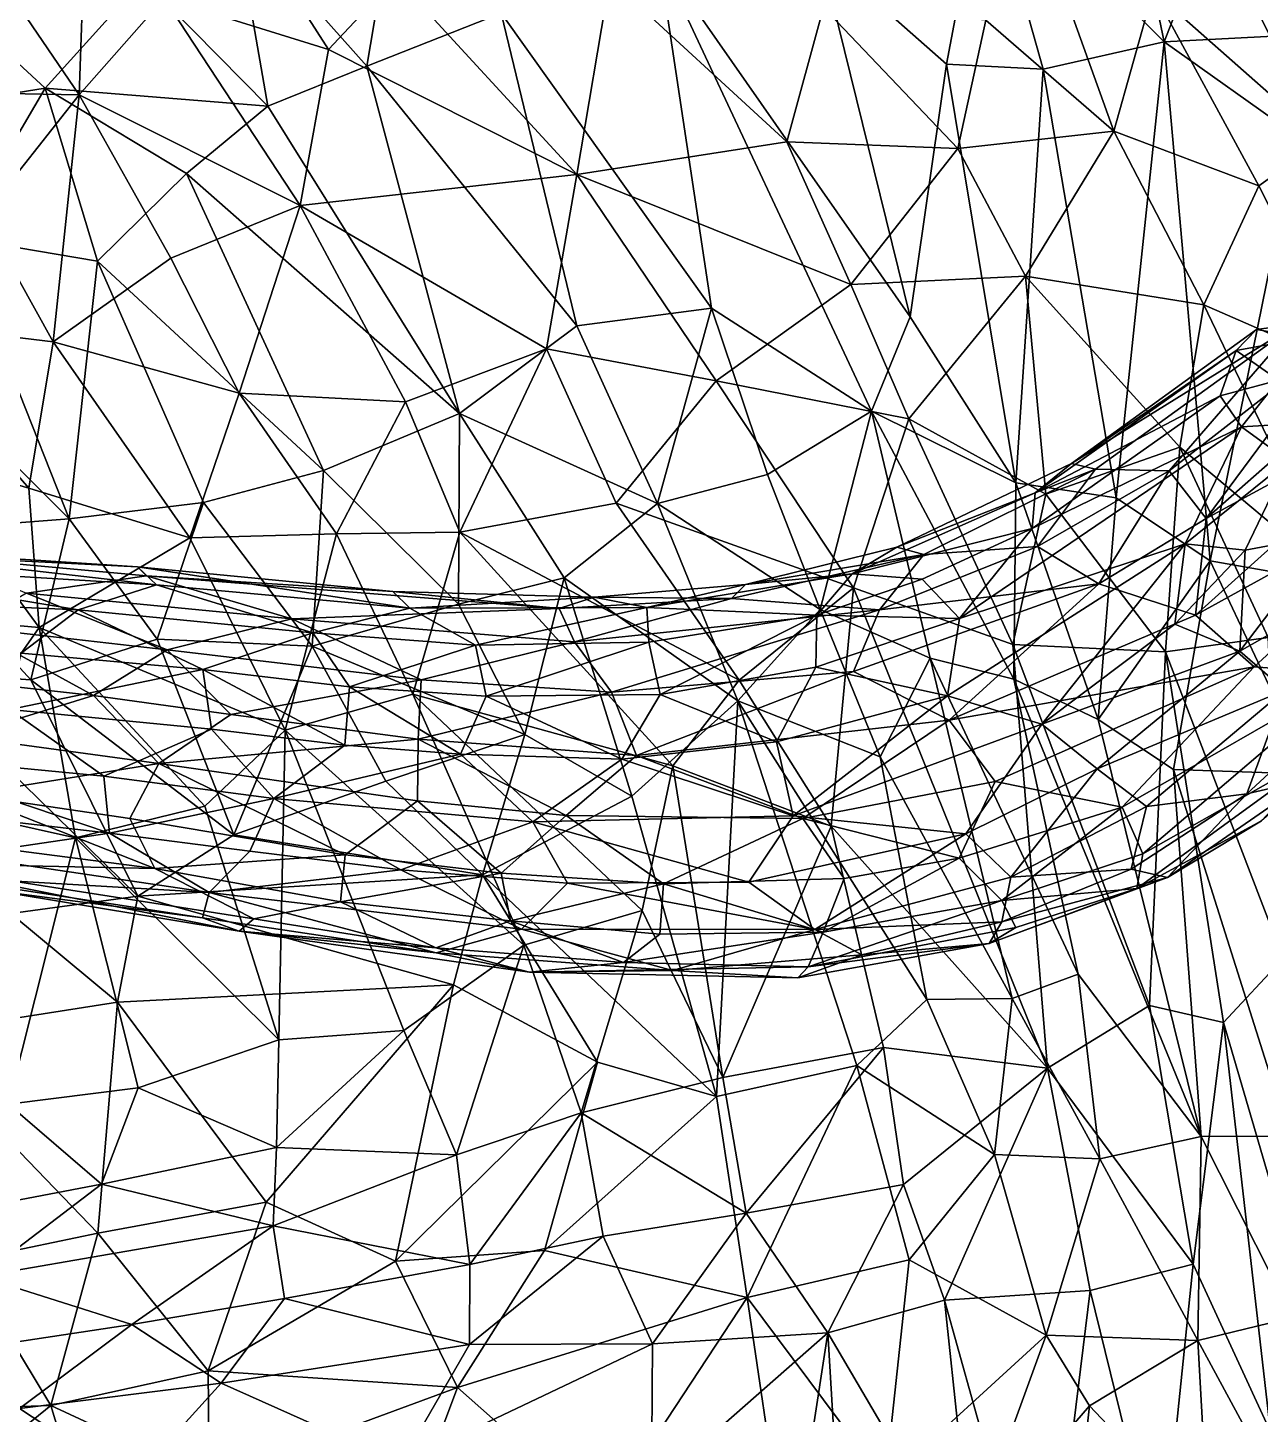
# Model space of a CAD drawing. Header units: metres. Extents: x -887 to 648, y -818 to 707.
# Drawn here: x 202.1 to 497.4, y -143.6 to 188.4 of the extents above; entities that cross this region are included whole.
import ezdxf

# ---------------------------------------------------------------- set-up
doc = ezdxf.new("R2010")
doc.units = ezdxf.units.M

msp = doc.modelspace()

# ---------------------------------------------------------------- linework, layer by layer
at = {"layer": '10k-small'}
for points in [[(462.51, 241.74, -374.56), (474.38, 185.07, -384.07), (431.4, 228.13, -432.95)], [(485.87, 214.64, -349.16), (474.38, 185.07, -384.07), (462.51, 241.74, -374.56)], [(506.08, 234.78, -297.78), (515.88, 187.17, -306.67), (485.87, 214.64, -349.16)], [(274.23, 183.16, 721.99), (243.59, 230.9, 729.44), (234.84, 195.5, 741.33)], [(274.23, 183.16, 721.99), (290.33, 200.41, 708.33), (243.59, 230.9, 729.44)], [(214.46, 172.32, 751.73), (216.42, 227.37, 742.69), (183.16, 218.23, 755.28)], [(214.46, 172.32, 751.73), (234.84, 195.5, 741.33), (216.42, 227.37, 742.69)], [(431.4, 228.13, -432.95), (422.25, 179.72, -467.44), (392.05, 206.33, -499.21)], [(431.4, 228.13, -432.95), (445.37, 178.49, -433.48), (422.25, 179.72, -467.44)], [(474.38, 185.07, -384.07), (445.37, 178.49, -433.48), (431.4, 228.13, -432.95)], [(214.46, 172.32, 751.73), (183.16, 218.23, 755.28), (171.16, 173.16, 762.18)], [(259.7, 169.62, -636.37), (229.77, 199.93, -652.19), (251.82, 214.61, -635.98)], [(283.35, 179.24, -618.35), (251.82, 214.61, -635.98), (289.44, 215.13, -607.4)], [(259.7, 169.62, -636.37), (251.82, 214.61, -635.98), (283.35, 179.24, -618.35)], [(283.35, 179.24, -618.35), (289.44, 215.13, -607.4), (315.57, 191.88, -588.82)], [(515.88, 187.17, -306.67), (474.38, 185.07, -384.07), (485.87, 214.64, -349.16)], [(431.66, 190.19, 604.67), (462.3, 163.66, 584.66), (444.89, 212.11, 580.54)], [(462.3, 163.66, 584.66), (471.74, 197.25, 557.3), (444.89, 212.11, 580.54)], [(471.74, 197.25, 557.3), (512.26, 161.39, 520.26), (488.23, 209.42, 526.89)], [(488.23, 209.42, 526.89), (512.26, 161.39, 520.26), (511.4, 211.41, 487.79)], [(413.55, 119.2, -497.37), (353.21, 205.51, -546.59), (392.05, 206.33, -499.21)], [(422.25, 179.72, -467.44), (413.55, 119.2, -497.37), (392.05, 206.33, -499.21)], [(353.21, 205.51, -546.59), (365.94, 121.26, -548.89), (315.57, 191.88, -588.82)], [(413.55, 119.2, -497.37), (404.24, 96.6, -514.57), (353.21, 205.51, -546.59)], [(404.24, 96.6, -514.57), (365.94, 121.26, -548.89), (353.21, 205.51, -546.59)], [(166.47, 167.54, -681.32), (176.39, 201.65, -678.02), (206.3, 173.91, -666.4)], [(206.3, 173.91, -666.4), (176.39, 201.65, -678.02), (229.77, 199.93, -652.19)], [(259.7, 169.62, -636.37), (206.3, 173.91, -666.4), (229.77, 199.93, -652.19)], [(333.71, 153.24, 689.77), (290.33, 200.41, 708.33), (274.23, 183.16, 721.99)], [(333.71, 153.24, 689.77), (341.57, 200.11, 672.5), (290.33, 200.41, 708.33)], [(333.71, 153.24, 689.77), (384.01, 161.09, 653.25), (341.57, 200.11, 672.5)], [(384.01, 161.09, 653.25), (392.78, 193.22, 636.69), (341.57, 200.11, 672.5)], [(462.3, 163.66, 584.66), (497.06, 150.53, 547.26), (471.74, 197.25, 557.3)], [(471.74, 197.25, 557.3), (497.06, 150.53, 547.26), (512.26, 161.39, 520.26)], [(267.42, 145.85, 729.56), (234.84, 195.5, 741.33), (214.46, 172.32, 751.73)], [(267.42, 145.85, 729.56), (274.23, 183.16, 721.99), (234.84, 195.5, 741.33)], [(424.93, 159.48, 621.91), (392.78, 193.22, 636.69), (384.01, 161.09, 653.25)], [(424.93, 159.48, 621.91), (431.66, 190.19, 604.67), (392.78, 193.22, 636.69)], [(333.68, 117, -578.53), (283.35, 179.24, -618.35), (315.57, 191.88, -588.82)], [(333.68, 117, -578.53), (315.57, 191.88, -588.82), (365.94, 121.26, -548.89)], [(424.93, 159.48, 621.91), (462.3, 163.66, 584.66), (431.66, 190.19, 604.67)], [(515.88, 187.17, -306.67), (506.04, 162.55, -335.36), (474.38, 185.07, -384.07)], [(267.42, 145.85, 729.56), (333.71, 153.24, 689.77), (274.23, 183.16, 721.99)], [(474.38, 185.07, -384.07), (462.9, 75.81, -439.86), (445.37, 178.49, -433.48)], [(474.38, 185.07, -384.07), (485.42, 60.79, -405.24), (462.9, 75.81, -439.86)], [(506.04, 162.55, -335.36), (485.42, 60.79, -405.24), (474.38, 185.07, -384.07)], [(422.25, 179.72, -467.44), (438.87, 79.4, -476.12), (413.55, 119.2, -497.37)], [(445.37, 178.49, -433.48), (438.87, 79.4, -476.12), (422.25, 179.72, -467.44)], [(305.56, 96.04, -600.64), (259.7, 169.62, -636.37), (283.35, 179.24, -618.35)], [(305.56, 96.04, -600.64), (283.35, 179.24, -618.35), (333.68, 117, -578.53)], [(445.37, 178.49, -433.48), (462.9, 75.81, -439.86), (438.87, 79.4, -476.12)], [(185.3, 138.18, -671.72), (166.47, 167.54, -681.32), (206.3, 173.91, -666.4)], [(191.48, 143.3, 757.32), (214.46, 172.32, 751.73), (171.16, 173.16, 762.18)], [(218.9, 132.53, -656.44), (185.3, 138.18, -671.72), (206.3, 173.91, -666.4)], [(218.9, 132.53, -656.44), (206.3, 173.91, -666.4), (240.16, 153.52, -647.69)], [(240.16, 153.52, -647.69), (206.3, 173.91, -666.4), (259.7, 169.62, -636.37)], [(208.25, 113.19, 750.61), (214.46, 172.32, 751.73), (191.48, 143.3, 757.32)], [(208.25, 113.19, 750.61), (236.46, 133.22, 743.64), (214.46, 172.32, 751.73)], [(236.46, 133.22, 743.64), (267.42, 145.85, 729.56), (214.46, 172.32, 751.73)], [(305.56, 96.04, -600.64), (240.16, 153.52, -647.69), (259.7, 169.62, -636.37)], [(441.13, 128.93, 615.63), (462.3, 163.66, 584.66), (424.93, 159.48, 621.91)], [(441.13, 128.93, 615.63), (483.84, 122.07, 574.3), (462.3, 163.66, 584.66)], [(462.3, 163.66, 584.66), (483.84, 122.07, 574.3), (497.06, 150.53, 547.26)], [(399.3, 126.89, 649.02), (384.01, 161.09, 653.25), (333.71, 153.24, 689.77)], [(399.3, 126.89, 649.02), (424.93, 159.48, 621.91), (384.01, 161.09, 653.25)], [(399.3, 126.89, 649.02), (441.13, 128.93, 615.63), (424.93, 159.48, 621.91)], [(506.04, 162.55, -335.36), (516.18, 55.35, -347.77), (485.42, 60.79, -405.24)], [(497.06, 150.53, 547.26), (519.13, 106.68, 532.91), (512.26, 161.39, 520.26)], [(272.98, 82.37, -620.14), (218.9, 132.53, -656.44), (240.16, 153.52, -647.69)], [(272.98, 82.37, -620.14), (240.16, 153.52, -647.69), (305.56, 96.04, -600.64)], [(326.38, 111.56, 697.72), (333.71, 153.24, 689.77), (267.42, 145.85, 729.56)], [(367.07, 103.82, 673.1), (333.71, 153.24, 689.77), (326.38, 111.56, 697.72)], [(367.07, 103.82, 673.1), (399.3, 126.89, 649.02), (333.71, 153.24, 689.77)], [(483.84, 122.07, 574.3), (519.13, 106.68, 532.91), (497.06, 150.53, 547.26)], [(208.25, 113.19, 750.61), (191.48, 143.3, 757.32), (167.89, 118.03, 759.3)], [(252.78, 100.94, 734.62), (267.42, 145.85, 729.56), (236.46, 133.22, 743.64)], [(292.65, 98.8, 716.23), (267.42, 145.85, 729.56), (252.78, 100.94, 734.62)], [(292.65, 98.8, 716.23), (326.38, 111.56, 697.72), (267.42, 145.85, 729.56)], [(212.11, 70.79, -647.35), (153.91, 128.72, -680.23), (185.3, 138.18, -671.72)], [(212.11, 70.79, -647.35), (185.3, 138.18, -671.72), (218.9, 132.53, -656.44)], [(252.78, 100.94, 734.62), (236.46, 133.22, 743.64), (208.25, 113.19, 750.61)], [(212.11, 70.79, -647.35), (218.9, 132.53, -656.44), (244.27, 74.74, -634.13)], [(244.27, 74.74, -634.13), (218.9, 132.53, -656.44), (272.98, 82.37, -620.14)], [(170.38, 67.61, -660.1), (153.91, 128.72, -680.23), (212.11, 70.79, -647.35)], [(413.19, 94.78, 642.53), (399.3, 126.89, 649.02), (367.07, 103.82, 673.1)], [(413.19, 94.78, 642.53), (441.13, 128.93, 615.63), (399.3, 126.89, 649.02)], [(445.99, 76.69, 618.2), (441.13, 128.93, 615.63), (413.19, 94.78, 642.53)], [(445.99, 76.69, 618.2), (478.13, 87.94, 587.42), (441.13, 128.93, 615.63)], [(441.13, 128.93, 615.63), (478.13, 87.94, 587.42), (483.84, 122.07, 574.3)], [(353.02, 74.5, -567.66), (333.68, 117, -578.53), (365.94, 121.26, -548.89)], [(353.02, 74.5, -567.66), (365.94, 121.26, -548.89), (379.33, 81.39, -544.33)], [(404.24, 96.6, -514.57), (379.33, 81.39, -544.33), (365.94, 121.26, -548.89)], [(478.13, 87.94, 587.42), (515.1, 56.98, 549), (483.84, 122.07, 574.3)], [(483.84, 122.07, 574.3), (515.1, 56.98, 549), (519.13, 106.68, 532.91)], [(202.41, 78.14, 744.88), (208.25, 113.19, 750.61), (167.89, 118.03, 759.3)], [(202.41, 78.14, 744.88), (167.89, 118.03, 759.3), (174.21, 86.42, 751.32)], [(353.02, 74.5, -567.66), (305.56, 96.04, -600.64), (333.68, 117, -578.53)], [(438.87, 79.4, -476.12), (404.24, 96.6, -514.57), (413.55, 119.2, -497.37)], [(506.01, 117.45, 941.46), (452.16, 84.08, 938.66), (457.92, 82.74, 956.2)], [(506.01, 117.45, 941.46), (496.51, 116.14, 922.15), (452.16, 84.08, 938.66)], [(506.01, 117.45, 941.46), (457.92, 82.74, 956.2), (475.59, 82.34, 967.14)], [(516.55, 114.18, 956), (506.01, 117.45, 941.46), (475.59, 82.34, 967.14)], [(508.16, 114.16, 908.48), (496.51, 116.14, 922.15), (506.01, 117.45, 941.46)], [(240.95, 66.27, 732.38), (208.25, 113.19, 750.61), (202.41, 78.14, 744.88)], [(240.95, 66.27, 732.38), (252.78, 100.94, 734.62), (208.25, 113.19, 750.61)], [(496.51, 116.14, 922.15), (491.64, 111.15, 905.13), (452.16, 84.08, 938.66)], [(484.44, 70.9, 977.53), (516.55, 114.18, 956), (475.59, 82.34, 967.14)], [(484.44, 70.9, 977.53), (525.71, 107.18, 964.55), (516.55, 114.18, 956)], [(508.16, 114.16, 908.48), (491.64, 111.15, 905.13), (496.51, 116.14, 922.15)], [(508.16, 114.16, 908.48), (501.73, 104.04, 885.09), (491.64, 111.15, 905.13)], [(305.64, 67.62, 706.82), (326.38, 111.56, 697.72), (292.65, 98.8, 716.23)], [(305.64, 67.62, 706.82), (343.06, 74.59, 687.27), (326.38, 111.56, 697.72)], [(343.06, 74.59, 687.27), (367.07, 103.82, 673.1), (326.38, 111.56, 697.72)], [(491.64, 111.15, 905.13), (487.74, 100.25, 891.27), (443.46, 77.07, 923.68)], [(491.64, 111.15, 905.13), (443.46, 77.07, 923.68), (452.16, 84.08, 938.66)], [(501.73, 104.04, 885.09), (487.74, 100.25, 891.27), (491.64, 111.15, 905.13)], [(484.44, 70.9, 977.53), (543.11, 102.74, 966.61), (525.71, 107.18, 964.55)], [(399.98, 54.28, 652.33), (367.07, 103.82, 673.1), (343.06, 74.59, 687.27)], [(399.98, 54.28, 652.33), (413.19, 94.78, 642.53), (367.07, 103.82, 673.1)], [(501.73, 104.04, 885.09), (492.9, 92.82, 880.04), (487.74, 100.25, 891.27)], [(492.9, 92.82, 880.04), (501.73, 104.04, 885.09), (513.13, 94.07, 879.44)], [(240.95, 66.27, 732.38), (276.1, 67.26, 720.07), (252.78, 100.94, 734.62)], [(276.1, 67.26, 720.07), (292.65, 98.8, 716.23), (252.78, 100.94, 734.62)], [(487.74, 100.25, 891.27), (442.71, 68.53, 907.84), (443.46, 77.07, 923.68)], [(442.71, 68.53, 907.84), (487.74, 100.25, 891.27), (492.9, 92.82, 880.04)], [(481.84, 47.74, 985.52), (550.51, 85.58, 966.21), (543.11, 102.74, 966.61)], [(481.84, 47.74, 985.52), (543.11, 102.74, 966.61), (484.44, 70.9, 977.53)], [(276.1, 67.26, 720.07), (305.64, 67.62, 706.82), (292.65, 98.8, 716.23)], [(404.24, 96.6, -514.57), (391.97, 49.1, -541.91), (379.33, 81.39, -544.33)], [(404.24, 96.6, -514.57), (418.32, 37.46, -518.48), (391.97, 49.1, -541.91)], [(438.87, 79.4, -476.12), (438.37, 32.43, -496.31), (404.24, 96.6, -514.57)], [(438.37, 32.43, -496.31), (418.32, 37.46, -518.48), (404.24, 96.6, -514.57)], [(305.36, 50.41, -603.86), (272.98, 82.37, -620.14), (305.56, 96.04, -600.64)], [(305.36, 50.41, -603.86), (305.56, 96.04, -600.64), (330.65, 56.7, -586.89)], [(330.65, 56.7, -586.89), (305.56, 96.04, -600.64), (353.02, 74.5, -567.66)], [(438.09, 40.69, 625.2), (413.19, 94.78, 642.53), (399.98, 54.28, 652.33)], [(438.09, 40.69, 625.2), (445.99, 76.69, 618.2), (413.19, 94.78, 642.53)], [(504.04, 84.73, 872.28), (492.9, 92.82, 880.04), (513.13, 94.07, 879.44)], [(425.36, 46.97, 904.23), (492.9, 92.82, 880.04), (479.43, 64.82, 875.36)], [(442.71, 68.53, 907.84), (492.9, 92.82, 880.04), (425.36, 46.97, 904.23)], [(479.43, 64.82, 875.36), (492.9, 92.82, 880.04), (504.04, 84.73, 872.28)], [(204.89, 44.83, 734.73), (174.21, 86.42, 751.32), (162.16, 48.55, 740.08)], [(204.89, 44.83, 734.73), (202.41, 78.14, 744.88), (174.21, 86.42, 751.32)], [(474.7, 38.97, 594.37), (478.13, 87.94, 587.42), (445.99, 76.69, 618.2)], [(474.7, 38.97, 594.37), (499.24, 42.37, 568.82), (478.13, 87.94, 587.42)], [(478.13, 87.94, 587.42), (499.24, 42.37, 568.82), (515.1, 56.98, 549)], [(457.92, 82.74, 956.2), (452.16, 84.08, 938.66), (410.34, 64.03, 953.82)], [(452.16, 84.08, 938.66), (443.46, 77.07, 923.68), (410.34, 64.03, 953.82)], [(493.73, 63.27, 870.99), (479.43, 64.82, 875.36), (504.04, 84.73, 872.28)], [(495.89, 35.39, 981.83), (550.51, 85.58, 966.21), (481.84, 47.74, 985.52)], [(493.73, 63.27, 870.99), (504.04, 84.73, 872.28), (513.78, 67.07, 870.41)], [(519.67, 33.57, 968.93), (550.51, 85.58, 966.21), (495.89, 35.39, 981.83)], [(270.25, 40.31, -622.31), (244.27, 74.74, -634.13), (272.98, 82.37, -620.14)], [(270.25, 40.31, -622.31), (272.98, 82.37, -620.14), (305.36, 50.41, -603.86)], [(391.97, 49.1, -541.91), (353.02, 74.5, -567.66), (379.33, 81.39, -544.33)], [(457.92, 82.74, 956.2), (410.34, 64.03, 953.82), (416.8, 62.28, 970.27)], [(457.92, 82.74, 956.2), (416.8, 62.28, 970.27), (444.05, 64.2, 977.88)], [(475.59, 82.34, 967.14), (457.92, 82.74, 956.2), (444.05, 64.2, 977.88)], [(458.7, 55.26, 985.69), (475.59, 82.34, 967.14), (444.05, 64.2, 977.88)], [(458.7, 55.26, 985.69), (484.44, 70.9, 977.53), (475.59, 82.34, 967.14)], [(204.89, 44.83, 734.73), (240.95, 66.27, 732.38), (202.41, 78.14, 744.88)], [(443.46, 77.07, 923.68), (442.71, 68.53, 907.84), (399.63, 57.68, 941.25)], [(443.46, 77.07, 923.68), (399.63, 57.68, 941.25), (410.34, 64.03, 953.82)], [(474.7, 38.97, 594.37), (445.99, 76.69, 618.2), (438.09, 40.69, 625.2)], [(458.55, 22.74, -471.27), (438.37, 32.43, -496.31), (438.87, 79.4, -476.12)], [(462.9, 75.81, -439.86), (458.55, 22.74, -471.27), (438.87, 79.4, -476.12)], [(233.16, 42.02, -637.67), (212.11, 70.79, -647.35), (244.27, 74.74, -634.13)], [(270.25, 40.31, -622.31), (233.16, 42.02, -637.67), (244.27, 74.74, -634.13)], [(372.55, 32.19, 666.72), (343.06, 74.59, 687.27), (305.64, 67.62, 706.82)], [(372.27, 27.23, -565.36), (330.65, 56.7, -586.89), (353.02, 74.5, -567.66)], [(372.55, 32.19, 666.72), (399.98, 54.28, 652.33), (343.06, 74.59, 687.27)], [(372.27, 27.23, -565.36), (353.02, 74.5, -567.66), (391.97, 49.1, -541.91)], [(485.42, 60.79, -405.24), (458.55, 22.74, -471.27), (462.9, 75.81, -439.86)], [(202.88, 32.24, -647.43), (170.38, 67.61, -660.1), (212.11, 70.79, -647.35)], [(202.88, 32.24, -647.43), (212.11, 70.79, -647.35), (233.16, 42.02, -637.67)], [(481.84, 47.74, 985.52), (484.44, 70.9, 977.53), (458.7, 55.26, 985.69)], [(202.88, 32.24, -647.43), (173.54, 34.25, -655.47), (170.38, 67.61, -660.1)], [(263.81, 20.22, 712.8), (276.1, 67.26, 720.07), (240.95, 66.27, 732.38)], [(263.81, 20.22, 712.8), (294.4, 28.79, 704.52), (276.1, 67.26, 720.07)], [(294.4, 28.79, 704.52), (305.64, 67.62, 706.82), (276.1, 67.26, 720.07)], [(356.67, 11.69, 671.77), (305.64, 67.62, 706.82), (294.4, 28.79, 704.52)], [(356.67, 11.69, 671.77), (372.55, 32.19, 666.72), (305.64, 67.62, 706.82)], [(442.71, 68.53, 907.84), (416.37, 56.34, 919.39), (399.63, 57.68, 941.25)], [(425.36, 46.97, 904.23), (416.37, 56.34, 919.39), (442.71, 68.53, 907.84)], [(492.51, 39.12, 875.98), (493.73, 63.27, 870.99), (513.78, 67.07, 870.41)], [(492.51, 39.12, 875.98), (513.78, 67.07, 870.41), (522.57, 56.19, 877.35)], [(232.99, 55.02, 951.23), (146.11, 60.25, 920.22), (151.49, 64.34, 935.74)], [(228.41, 59.3, 964.85), (151.49, 64.34, 935.74), (180.94, 61.72, 962.96)], [(232.99, 55.02, 951.23), (151.49, 64.34, 935.74), (228.41, 59.3, 964.85)], [(263.81, 20.22, 712.8), (240.95, 66.27, 732.38), (204.89, 44.83, 734.73)], [(416.8, 62.28, 970.27), (410.34, 64.03, 953.82), (374.04, 55.09, 964.52)], [(410.34, 64.03, 953.82), (399.63, 57.68, 941.25), (374.04, 55.09, 964.52)], [(406.15, 49.04, 989.32), (458.7, 55.26, 985.69), (444.05, 64.2, 977.88)], [(444.05, 64.2, 977.88), (416.8, 62.28, 970.27), (406.15, 49.04, 989.32)], [(422.47, 28.42, 900.43), (425.36, 46.97, 904.23), (479.43, 64.82, 875.36)], [(445.08, 21.63, 890.67), (422.47, 28.42, 900.43), (479.43, 64.82, 875.36)], [(445.08, 21.63, 890.67), (479.43, 64.82, 875.36), (476.95, 45.61, 876.23)], [(476.95, 45.61, 876.23), (479.43, 64.82, 875.36), (493.73, 63.27, 870.99)], [(492.51, 39.12, 875.98), (476.95, 45.61, 876.23), (493.73, 63.27, 870.99)], [(232.99, 55.02, 951.23), (214.21, 49.03, 934.41), (146.11, 60.25, 920.22)], [(214.21, 49.03, 934.41), (156.43, 51.48, 912.38), (146.11, 60.25, 920.22)], [(230.6, 57.14, 979.74), (228.41, 59.3, 964.85), (180.94, 61.72, 962.96)], [(230.6, 57.14, 979.74), (180.94, 61.72, 962.96), (201.89, 53.01, 984.48)], [(416.8, 62.28, 970.27), (374.04, 55.09, 964.52), (370.69, 51.71, 982.04)], [(416.8, 62.28, 970.27), (370.69, 51.71, 982.04), (406.15, 49.04, 989.32)], [(485.42, 60.79, -405.24), (476.6, 10.77, -446.9), (458.55, 22.74, -471.27)], [(509.48, 9.63, -382.13), (476.6, 10.77, -446.9), (485.42, 60.79, -405.24)], [(516.18, 55.35, -347.77), (509.48, 9.63, -382.13), (485.42, 60.79, -405.24)], [(265.41, 46.9, 999.59), (230.6, 57.14, 979.74), (201.89, 53.01, 984.48)], [(293.68, 49.44, 959.16), (232.99, 55.02, 951.23), (228.41, 59.3, 964.85)], [(293.68, 49.44, 959.16), (228.41, 59.3, 964.85), (289.6, 53.38, 973.37)], [(289.6, 53.38, 973.37), (228.41, 59.3, 964.85), (230.6, 57.14, 979.74)], [(329.42, 49.32, 988.77), (289.6, 53.38, 973.37), (230.6, 57.14, 979.74)], [(329.42, 49.32, 988.77), (230.6, 57.14, 979.74), (265.41, 46.9, 999.59)], [(321.26, 19.19, -599.46), (305.36, 50.41, -603.86), (330.65, 56.7, -586.89)], [(346.85, 4.44, -589.64), (321.26, 19.19, -599.46), (330.65, 56.7, -586.89)], [(346.85, 4.44, -589.64), (330.65, 56.7, -586.89), (372.27, 27.23, -565.36)], [(399.63, 57.68, 941.25), (391.15, 47.73, 928.95), (350.47, 49.6, 954.7)], [(399.63, 57.68, 941.25), (350.47, 49.6, 954.7), (374.04, 55.09, 964.52)], [(416.37, 56.34, 919.39), (391.15, 47.73, 928.95), (399.63, 57.68, 941.25)], [(270.48, 43.49, 945.63), (214.21, 49.03, 934.41), (232.99, 55.02, 951.23)], [(293.68, 49.44, 959.16), (270.48, 43.49, 945.63), (232.99, 55.02, 951.23)], [(337.8, 52.04, 971.38), (289.6, 53.38, 973.37), (329.42, 49.32, 988.77)], [(337.8, 52.04, 971.38), (293.68, 49.44, 959.16), (289.6, 53.38, 973.37)], [(374.04, 55.09, 964.52), (350.47, 49.6, 954.7), (337.8, 52.04, 971.38)], [(374.04, 55.09, 964.52), (337.8, 52.04, 971.38), (370.69, 51.71, 982.04)], [(394.62, -2.81, 648.99), (399.98, 54.28, 652.33), (372.55, 32.19, 666.72)], [(425.36, 46.97, 904.23), (391.15, 47.73, 928.95), (416.37, 56.34, 919.39)], [(446.38, -60.72, 611.06), (399.98, 54.28, 652.33), (394.62, -2.81, 648.99)], [(422.84, 22.58, 1004.01), (458.7, 55.26, 985.69), (399.98, 34.28, 1002.58)], [(399.98, 34.28, 1002.58), (458.7, 55.26, 985.69), (406.15, 49.04, 989.32)], [(446.38, -60.72, 611.06), (438.09, 40.69, 625.2), (399.98, 54.28, 652.33)], [(422.84, 22.58, 1004.01), (481.84, 47.74, 985.52), (458.7, 55.26, 985.69)], [(503.23, 29.81, 884.21), (492.51, 39.12, 875.98), (522.57, 56.19, 877.35)], [(200.61, 38.68, 921.65), (156.43, 51.48, 912.38), (214.21, 49.03, 934.41)], [(235.58, 39.46, 1004.62), (201.89, 53.01, 984.48), (187.99, 44.9, 990.17)], [(265.41, 46.9, 999.59), (201.89, 53.01, 984.48), (235.58, 39.46, 1004.62)], [(321.26, 19.19, -599.46), (270.25, 40.31, -622.31), (305.36, 50.41, -603.86)], [(350.47, 49.6, 954.7), (293.68, 49.44, 959.16), (337.8, 52.04, 971.38)], [(370.69, 51.71, 982.04), (337.8, 52.04, 971.38), (329.42, 49.32, 988.77)], [(370.69, 51.71, 982.04), (329.42, 49.32, 988.77), (333.12, 41.32, 1002.09)], [(406.15, 49.04, 989.32), (370.69, 51.71, 982.04), (333.12, 41.32, 1002.09)], [(175.58, 2.87, 719.44), (204.89, 44.83, 734.73), (162.16, 48.55, 740.08)], [(244.12, 34.7, 932.71), (200.61, 38.68, 921.65), (214.21, 49.03, 934.41)], [(244.12, 34.7, 932.71), (214.21, 49.03, 934.41), (270.48, 43.49, 945.63)], [(296.39, 32.29, 1012.78), (265.41, 46.9, 999.59), (235.58, 39.46, 1004.62)], [(333.12, 41.32, 1002.09), (329.42, 49.32, 988.77), (265.41, 46.9, 999.59)], [(296.39, 32.29, 1012.78), (333.12, 41.32, 1002.09), (265.41, 46.9, 999.59)], [(309.43, 40.58, 945.86), (270.48, 43.49, 945.63), (293.68, 49.44, 959.16)], [(350.47, 49.6, 954.7), (309.43, 40.58, 945.86), (293.68, 49.44, 959.16)], [(350.94, 41.24, 940.27), (309.43, 40.58, 945.86), (350.47, 49.6, 954.7)], [(342.02, 29.3, 1011.92), (406.15, 49.04, 989.32), (333.12, 41.32, 1002.09)], [(342.02, 29.3, 1011.92), (399.98, 34.28, 1002.58), (406.15, 49.04, 989.32)], [(391.15, 47.73, 928.95), (350.94, 41.24, 940.27), (350.47, 49.6, 954.7)], [(353.6, 28.72, 929.61), (350.94, 41.24, 940.27), (391.15, 47.73, 928.95)], [(353.6, 28.72, 929.61), (391.15, 47.73, 928.95), (390.95, 35.3, 918.18)], [(406.35, 13.82, -542.17), (372.27, 27.23, -565.36), (391.97, 49.1, -541.91)], [(390.95, 35.3, 918.18), (391.15, 47.73, 928.95), (425.36, 46.97, 904.23)], [(422.47, 28.42, 900.43), (390.95, 35.3, 918.18), (425.36, 46.97, 904.23)], [(418.32, 37.46, -518.48), (406.35, 13.82, -542.17), (391.97, 49.1, -541.91)], [(422.84, 22.58, 1004.01), (495.89, 35.39, 981.83), (481.84, 47.74, 985.52)], [(217.94, 28.54, 1006.23), (187.99, 44.9, 990.17), (165.27, 34.32, 987.66)], [(213.59, -5.57, 712.33), (204.89, 44.83, 734.73), (175.58, 2.87, 719.44)], [(217.94, 28.54, 1006.23), (235.58, 39.46, 1004.62), (187.99, 44.9, 990.17)], [(244.6, 2.01, 710.57), (263.81, 20.22, 712.8), (204.89, 44.83, 734.73)], [(213.59, -5.57, 712.33), (244.6, 2.01, 710.57), (204.89, 44.83, 734.73)], [(279.26, 30.57, 937.28), (244.12, 34.7, 932.71), (270.48, 43.49, 945.63)], [(279.26, 30.57, 937.28), (270.48, 43.49, 945.63), (309.43, 40.58, 945.86)], [(445.08, 21.63, 890.67), (476.95, 45.61, 876.23), (492.51, 39.12, 875.98)], [(251.48, -4.83, -631.58), (202.88, 32.24, -647.43), (233.16, 42.02, -637.67)], [(251.48, -4.83, -631.58), (233.16, 42.02, -637.67), (270.25, 40.31, -622.31)], [(251.48, -4.83, -631.58), (270.25, 40.31, -622.31), (287.94, 7.98, -616.54)], [(287.94, 7.98, -616.54), (270.25, 40.31, -622.31), (321.26, 19.19, -599.46)], [(311.97, 28.33, 936.06), (279.26, 30.57, 937.28), (309.43, 40.58, 945.86)], [(342.02, 29.3, 1011.92), (333.12, 41.32, 1002.09), (296.39, 32.29, 1012.78)], [(311.97, 28.33, 936.06), (309.43, 40.58, 945.86), (350.94, 41.24, 940.27)], [(311.97, 28.33, 936.06), (350.94, 41.24, 940.27), (353.6, 28.72, 929.61)], [(470.82, -45.72, 594.24), (474.7, 38.97, 594.37), (438.09, 40.69, 625.2)], [(446.38, -60.72, 611.06), (470.82, -45.72, 594.24), (438.09, 40.69, 625.2)], [(474.7, 38.97, 594.37), (502.84, -34.5, 566.16), (499.24, 42.37, 568.82)], [(197.83, 25.12, 916.98), (200.61, 38.68, 921.65), (244.12, 34.7, 932.71)], [(250.77, 23.99, 1013.4), (235.58, 39.46, 1004.62), (217.94, 28.54, 1006.23)], [(250.77, 23.99, 1013.4), (296.39, 32.29, 1012.78), (235.58, 39.46, 1004.62)], [(418.32, 37.46, -518.48), (437.95, -44.08, -536.5), (406.35, 13.82, -542.17)], [(438.37, 32.43, -496.31), (453.74, -38.25, -513.07), (418.32, 37.46, -518.48)], [(453.74, -38.25, -513.07), (437.95, -44.08, -536.5), (418.32, 37.46, -518.48)], [(458.32, 10.95, 892.41), (445.08, 21.63, 890.67), (492.51, 39.12, 875.98)], [(458.32, 10.95, 892.41), (492.51, 39.12, 875.98), (503.23, 29.81, 884.21)], [(488.61, -49.76, 579.35), (474.7, 38.97, 594.37), (470.82, -45.72, 594.24)], [(488.61, -49.76, 579.35), (502.84, -34.5, 566.16), (474.7, 38.97, 594.37)], [(186.01, 18.65, 996.27), (217.94, 28.54, 1006.23), (165.27, 34.32, 987.66)], [(198.07, -23.67, -649.23), (173.54, 34.25, -655.47), (228.56, -19.58, -640.24)], [(228.56, -19.58, -640.24), (173.54, 34.25, -655.47), (202.88, 32.24, -647.43)], [(246.14, 20.42, 928.71), (197.83, 25.12, 916.98), (244.12, 34.7, 932.71)], [(278.09, 16.62, 932.41), (244.12, 34.7, 932.71), (279.26, 30.57, 937.28)], [(278.09, 16.62, 932.41), (246.14, 20.42, 928.71), (244.12, 34.7, 932.71)], [(348, 14.17, 1017.72), (399.98, 34.28, 1002.58), (342.02, 29.3, 1011.92)], [(348, 14.17, 1017.72), (422.84, 22.58, 1004.01), (399.98, 34.28, 1002.58)], [(381.47, 17.4, 916.61), (353.6, 28.72, 929.61), (390.95, 35.3, 918.18)], [(381.47, 17.4, 916.61), (390.95, 35.3, 918.18), (422.47, 28.42, 900.43)], [(433.87, 7.95, 1000.82), (495.89, 35.39, 981.83), (422.84, 22.58, 1004.01)], [(464.28, 1.8, 985.41), (495.89, 35.39, 981.83), (433.87, 7.95, 1000.82)], [(464.28, 1.8, 985.41), (519.67, 33.57, 968.93), (495.89, 35.39, 981.83)], [(469.23, -9.44, 971.45), (519.67, 33.57, 968.93), (464.28, 1.8, 985.41)], [(469.23, -9.44, 971.45), (514.06, 15.93, 956.9), (519.67, 33.57, 968.93)], [(228.56, -19.58, -640.24), (202.88, 32.24, -647.43), (251.48, -4.83, -631.58)], [(295.71, 18.04, 1018.57), (296.39, 32.29, 1012.78), (250.77, 23.99, 1013.4)], [(305.82, 14.42, 931.81), (278.09, 16.62, 932.41), (279.26, 30.57, 937.28)], [(305.82, 14.42, 931.81), (279.26, 30.57, 937.28), (311.97, 28.33, 936.06)], [(295.71, 18.04, 1018.57), (342.02, 29.3, 1011.92), (296.39, 32.29, 1012.78)], [(394.62, -2.81, 648.99), (372.55, 32.19, 666.72), (356.67, 11.69, 671.77)], [(483.24, -77.12, -489.36), (453.74, -38.25, -513.07), (438.37, 32.43, -496.31)], [(458.55, 22.74, -471.27), (483.24, -77.12, -489.36), (438.37, 32.43, -496.31)], [(233.52, 12.21, 1011.32), (217.94, 28.54, 1006.23), (186.01, 18.65, 996.27)], [(233.52, 12.21, 1011.32), (250.77, 23.99, 1013.4), (217.94, 28.54, 1006.23)], [(321, -31.31, 676.11), (294.4, 28.79, 704.52), (263.81, 20.22, 712.8)], [(321, -31.31, 676.11), (349.36, -22.94, 667.55), (294.4, 28.79, 704.52)], [(349.36, -22.94, 667.55), (356.67, 11.69, 671.77), (294.4, 28.79, 704.52)], [(348, 14.17, 1017.72), (342.02, 29.3, 1011.92), (295.71, 18.04, 1018.57)], [(344.49, 13.24, 926.95), (305.82, 14.42, 931.81), (311.97, 28.33, 936.06)], [(344.49, 13.24, 926.95), (311.97, 28.33, 936.06), (353.6, 28.72, 929.61)], [(344.49, 13.24, 926.95), (353.6, 28.72, 929.61), (381.47, 17.4, 916.61)], [(367.11, -67.51, -604.75), (346.85, 4.44, -589.64), (372.27, 27.23, -565.36)], [(367.11, -67.51, -604.75), (372.27, 27.23, -565.36), (400.72, -60.11, -580.2)], [(417.55, -44.28, -558.74), (372.27, 27.23, -565.36), (406.35, 13.82, -542.17)], [(400.72, -60.11, -580.2), (372.27, 27.23, -565.36), (417.55, -44.28, -558.74)], [(385.47, -0.32, 916.47), (381.47, 17.4, 916.61), (422.47, 28.42, 900.43)], [(385.47, -0.32, 916.47), (422.47, 28.42, 900.43), (445.08, 21.63, 890.67)], [(470.15, 1.95, 899.57), (458.32, 10.95, 892.41), (503.23, 29.81, 884.21)], [(503.23, 29.81, 884.21), (494.14, 4.96, 906.07), (470.15, 1.95, 899.57)], [(518.53, 27.47, 896.78), (494.14, 4.96, 906.07), (503.23, 29.81, 884.21)], [(518.53, 27.47, 896.78), (509.24, 8.5, 920.28), (494.14, 4.96, 906.07)], [(220.4, 9.21, 925.05), (165.59, 14.42, 907.4), (197.83, 25.12, 916.98)], [(220.4, 9.21, 925.05), (197.83, 25.12, 916.98), (246.14, 20.42, 928.71)], [(233.52, 12.21, 1011.32), (295.71, 18.04, 1018.57), (250.77, 23.99, 1013.4)], [(261.13, 3.86, 932.84), (220.4, 9.21, 925.05), (246.14, 20.42, 928.71)], [(262.27, -53.96, 683.41), (263.81, 20.22, 712.8), (244.6, 2.01, 710.57)], [(261.13, 3.86, 932.84), (246.14, 20.42, 928.71), (278.09, 16.62, 932.41)], [(262.27, -53.96, 683.41), (292.2, -51.74, 677.73), (263.81, 20.22, 712.8)], [(292.2, -51.74, 677.73), (321, -31.31, 676.11), (263.81, 20.22, 712.8)], [(387.83, -0.97, 1011.76), (422.84, 22.58, 1004.01), (348, 14.17, 1017.72)], [(426.87, -4.63, 906.42), (385.47, -0.32, 916.47), (445.08, 21.63, 890.67)], [(387.83, -0.97, 1011.76), (433.87, 7.95, 1000.82), (422.84, 22.58, 1004.01)], [(426.87, -4.63, 906.42), (445.08, 21.63, 890.67), (458.32, 10.95, 892.41)], [(476.6, 10.77, -446.9), (483.24, -77.12, -489.36), (458.55, 22.74, -471.27)], [(187.56, 4.79, 992.94), (233.52, 12.21, 1011.32), (186.01, 18.65, 996.27)], [(295.55, 3.3, 1019.89), (295.71, 18.04, 1018.57), (233.52, 12.21, 1011.32)], [(261.13, 3.86, 932.84), (278.09, 16.62, 932.41), (305.82, 14.42, 931.81)], [(311.08, -14.45, -612.07), (287.94, 7.98, -616.54), (321.26, 19.19, -599.46)], [(331.09, -0.19, 1019.01), (295.71, 18.04, 1018.57), (295.55, 3.3, 1019.89)], [(331.09, -0.19, 1019.01), (348, 14.17, 1017.72), (295.71, 18.04, 1018.57)], [(311.08, -14.45, -612.07), (321.26, 19.19, -599.46), (346.85, 4.44, -589.64)], [(385.47, -0.32, 916.47), (344.49, 13.24, 926.95), (381.47, 17.4, 916.61)], [(221.76, -4.43, 931.15), (164.13, 2.13, 912.75), (165.59, 14.42, 907.4)], [(221.76, -4.43, 931.15), (165.59, 14.42, 907.4), (220.4, 9.21, 925.05)], [(323.15, -1.72, 931.3), (261.13, 3.86, 932.84), (305.82, 14.42, 931.81)], [(323.15, -1.72, 931.3), (305.82, 14.42, 931.81), (344.49, 13.24, 926.95)], [(387.83, -0.97, 1011.76), (348, 14.17, 1017.72), (331.09, -0.19, 1019.01)], [(437.95, -44.08, -536.5), (417.55, -44.28, -558.74), (406.35, 13.82, -542.17)], [(514.06, 15.93, 956.9), (469.23, -9.44, 971.45), (467.81, -17.67, 955.45)], [(514.06, 15.93, 956.9), (467.81, -17.67, 955.45), (497.71, -1.54, 944.21)], [(226.59, -0.96, 1004.5), (233.52, 12.21, 1011.32), (187.56, 4.79, 992.94)], [(278.17, -9.65, 1013.63), (233.52, 12.21, 1011.32), (226.59, -0.96, 1004.5)], [(278.17, -9.65, 1013.63), (295.55, 3.3, 1019.89), (233.52, 12.21, 1011.32)], [(323.15, -1.72, 931.3), (344.49, 13.24, 926.95), (385.47, -0.32, 916.47)], [(368.61, -62.96, 651.1), (356.67, 11.69, 671.77), (349.36, -22.94, 667.55)], [(368.61, -62.96, 651.1), (394.62, -2.81, 648.99), (356.67, 11.69, 671.77)], [(437.66, -15.01, 913.95), (426.87, -4.63, 906.42), (458.32, 10.95, 892.41)], [(437.66, -15.01, 913.95), (458.32, 10.95, 892.41), (470.15, 1.95, 899.57)], [(509.48, 9.63, -382.13), (504.36, -77.01, -451.3), (476.6, 10.77, -446.9)], [(476.6, 10.77, -446.9), (504.36, -77.01, -451.3), (483.24, -77.12, -489.36)], [(221.76, -4.43, 931.15), (220.4, 9.21, 925.05), (261.13, 3.86, 932.84)], [(311.08, -14.45, -612.07), (251.48, -4.83, -631.58), (287.94, 7.98, -616.54)], [(425.29, -10.48, 998.24), (433.87, 7.95, 1000.82), (387.83, -0.97, 1011.76)], [(425.29, -10.48, 998.24), (464.28, 1.8, 985.41), (433.87, 7.95, 1000.82)], [(509.24, 8.5, 920.28), (497.71, -1.54, 944.21), (475.15, -15.06, 932.98)], [(509.24, 8.5, 920.28), (475.15, -15.06, 932.98), (494.14, 4.96, 906.07)], [(232.56, -12.93, 997.57), (226.59, -0.96, 1004.5), (187.56, 4.79, 992.94)], [(232.56, -12.93, 997.57), (187.56, 4.79, 992.94), (189.39, -7.32, 985.64)], [(255.33, -8.73, 937.64), (221.76, -4.43, 931.15), (261.13, 3.86, 932.84)], [(291.48, -13.24, 938.84), (255.33, -8.73, 937.64), (261.13, 3.86, 932.84)], [(291.48, -13.24, 938.84), (261.13, 3.86, 932.84), (323.15, -1.72, 931.3)], [(367.11, -67.51, -604.75), (311.08, -14.45, -612.07), (346.85, 4.44, -589.64)], [(494.14, 4.96, 906.07), (475.15, -15.06, 932.98), (466.44, -13.08, 918.92)], [(494.14, 4.96, 906.07), (466.44, -13.08, 918.92), (470.15, 1.95, 899.57)], [(221.76, -4.43, 931.15), (185.47, -9.83, 930.47), (164.13, 2.13, 912.75)], [(197.58, -69.35, 680.91), (213.59, -5.57, 712.33), (175.58, 2.87, 719.44)], [(262.27, -53.96, 683.41), (244.6, 2.01, 710.57), (213.59, -5.57, 712.33)], [(315.57, -14.02, 1014.84), (295.55, 3.3, 1019.89), (278.17, -9.65, 1013.63)], [(315.57, -14.02, 1014.84), (331.09, -0.19, 1019.01), (295.55, 3.3, 1019.89)], [(435.51, -20.59, 982.71), (464.28, 1.8, 985.41), (425.29, -10.48, 998.24)], [(435.51, -20.59, 982.71), (469.23, -9.44, 971.45), (464.28, 1.8, 985.41)], [(470.15, 1.95, 899.57), (466.44, -13.08, 918.92), (437.66, -15.01, 913.95)], [(232.56, -12.93, 997.57), (278.17, -9.65, 1013.63), (226.59, -0.96, 1004.5)], [(331.44, -16.42, 935.58), (291.48, -13.24, 938.84), (323.15, -1.72, 931.3)], [(354.43, -16.61, 1012.48), (331.09, -0.19, 1019.01), (315.57, -14.02, 1014.84)], [(374.86, -16.21, 925.27), (323.15, -1.72, 931.3), (385.47, -0.32, 916.47)], [(331.44, -16.42, 935.58), (323.15, -1.72, 931.3), (374.86, -16.21, 925.27)], [(354.43, -16.61, 1012.48), (387.83, -0.97, 1011.76), (331.09, -0.19, 1019.01)], [(354.43, -16.61, 1012.48), (397.7, -15.29, 1004.97), (387.83, -0.97, 1011.76)], [(368.61, -62.96, 651.1), (407.1, -55.8, 634.58), (394.62, -2.81, 648.99)], [(374.86, -16.21, 925.27), (385.47, -0.32, 916.47), (426.87, -4.63, 906.42)], [(397.7, -15.29, 1004.97), (425.29, -10.48, 998.24), (387.83, -0.97, 1011.76)], [(446.38, -60.72, 611.06), (394.62, -2.81, 648.99), (407.1, -55.8, 634.58)], [(497.71, -1.54, 944.21), (467.81, -17.67, 955.45), (475.15, -15.06, 932.98)], [(245.6, -18.69, 946.65), (185.47, -9.83, 930.47), (221.76, -4.43, 931.15)], [(197.58, -69.35, 680.91), (228.57, -65.41, 682.12), (213.59, -5.57, 712.33)], [(228.57, -65.41, 682.12), (262.27, -53.96, 683.41), (213.59, -5.57, 712.33)], [(245.6, -18.69, 946.65), (221.76, -4.43, 931.15), (255.33, -8.73, 937.64)], [(228.56, -19.58, -640.24), (251.48, -4.83, -631.58), (311.08, -14.45, -612.07)], [(390.7, -27.53, 931.41), (374.86, -16.21, 925.27), (426.87, -4.63, 906.42)], [(390.7, -27.53, 931.41), (426.87, -4.63, 906.42), (437.66, -15.01, 913.95)], [(232.56, -12.93, 997.57), (189.39, -7.32, 985.64), (171.13, -11.68, 967.86)], [(245.6, -18.69, 946.65), (178.84, -14.79, 941.99), (185.47, -9.83, 930.47)], [(277.07, -20.88, 1004.22), (278.17, -9.65, 1013.63), (232.56, -12.93, 997.57)], [(245.6, -18.69, 946.65), (255.33, -8.73, 937.64), (291.48, -13.24, 938.84)], [(277.07, -20.88, 1004.22), (315.57, -14.02, 1014.84), (278.17, -9.65, 1013.63)], [(469.23, -9.44, 971.45), (435.51, -20.59, 982.71), (467.81, -17.67, 955.45)], [(256.3, -24.98, 989.45), (171.13, -11.68, 967.86), (252.79, -27.95, 974.65)], [(256.3, -24.98, 989.45), (232.56, -12.93, 997.57), (171.13, -11.68, 967.86)], [(252.79, -27.95, 974.65), (171.13, -11.68, 967.86), (194.54, -18.25, 961.09)], [(277.07, -20.88, 1004.22), (232.56, -12.93, 997.57), (256.3, -24.98, 989.45)], [(320.4, -27.42, 947.6), (245.6, -18.69, 946.65), (291.48, -13.24, 938.84)], [(320.4, -27.42, 947.6), (291.48, -13.24, 938.84), (331.44, -16.42, 935.58)], [(435.51, -20.59, 982.71), (425.29, -10.48, 998.24), (392.65, -28.18, 995.28)], [(392.65, -28.18, 995.28), (425.29, -10.48, 998.24), (397.7, -15.29, 1004.97)], [(466.44, -13.08, 918.92), (435.44, -25.71, 931.02), (437.66, -15.01, 913.95)], [(475.15, -15.06, 932.98), (435.44, -25.71, 931.02), (466.44, -13.08, 918.92)], [(245.6, -18.69, 946.65), (244.01, -24.7, 959.09), (178.84, -14.79, 941.99)], [(244.01, -24.7, 959.09), (194.54, -18.25, 961.09), (178.84, -14.79, 941.99)], [(304.14, -40.77, -622.83), (228.56, -19.58, -640.24), (311.08, -14.45, -612.07)], [(317.81, -25.49, 1004.76), (315.57, -14.02, 1014.84), (277.07, -20.88, 1004.22)], [(338.65, -59.26, -616.1), (304.14, -40.77, -622.83), (311.08, -14.45, -612.07)], [(367.11, -67.51, -604.75), (338.65, -59.26, -616.1), (311.08, -14.45, -612.07)], [(317.81, -25.49, 1004.76), (354.43, -16.61, 1012.48), (315.57, -14.02, 1014.84)], [(390.7, -27.53, 931.41), (320.4, -27.42, 947.6), (331.44, -16.42, 935.58)], [(390.7, -27.53, 931.41), (331.44, -16.42, 935.58), (374.86, -16.21, 925.27)], [(392.65, -28.18, 995.28), (397.7, -15.29, 1004.97), (354.43, -16.61, 1012.48)], [(437.66, -15.01, 913.95), (435.44, -25.71, 931.02), (390.7, -27.53, 931.41)], [(475.15, -15.06, 932.98), (432.43, -30.89, 951.03), (435.44, -25.71, 931.02)], [(475.15, -15.06, 932.98), (467.81, -17.67, 955.45), (432.43, -30.89, 951.03)], [(252.79, -27.95, 974.65), (194.54, -18.25, 961.09), (244.01, -24.7, 959.09)], [(223.68, -44.95, -648.88), (198.07, -23.67, -649.23), (228.56, -19.58, -640.24)], [(223.68, -44.95, -648.88), (228.56, -19.58, -640.24), (304.14, -40.77, -622.83)], [(300, -33.08, 962.71), (244.01, -24.7, 959.09), (245.6, -18.69, 946.65)], [(320.4, -27.42, 947.6), (300, -33.08, 962.71), (245.6, -18.69, 946.65)], [(353.57, -28.66, 1002.03), (354.43, -16.61, 1012.48), (317.81, -25.49, 1004.76)], [(353.57, -28.66, 1002.03), (392.65, -28.18, 995.28), (354.43, -16.61, 1012.48)], [(467.81, -17.67, 955.45), (438.85, -27.01, 965.57), (432.43, -30.89, 951.03)], [(467.81, -17.67, 955.45), (435.51, -20.59, 982.71), (438.85, -27.01, 965.57)], [(299.9, -31.92, 991.64), (277.07, -20.88, 1004.22), (256.3, -24.98, 989.45)], [(317.81, -25.49, 1004.76), (277.07, -20.88, 1004.22), (299.9, -31.92, 991.64)], [(334.7, -71.41, 660.46), (349.36, -22.94, 667.55), (321, -31.31, 676.11)], [(334.7, -71.41, 660.46), (368.61, -62.96, 651.1), (349.36, -22.94, 667.55)], [(438.85, -27.01, 965.57), (435.51, -20.59, 982.71), (389.07, -36.47, 981.16)], [(435.51, -20.59, 982.71), (392.65, -28.18, 995.28), (389.07, -36.47, 981.16)], [(173.21, -52.85, -660.24), (198.07, -23.67, -649.23), (223.68, -44.95, -648.88)], [(300, -33.08, 962.71), (252.79, -27.95, 974.65), (244.01, -24.7, 959.09)], [(299.9, -31.92, 991.64), (256.3, -24.98, 989.45), (252.79, -27.95, 974.65)], [(344.88, -35.45, 989.53), (317.81, -25.49, 1004.76), (299.9, -31.92, 991.64)], [(353.57, -28.66, 1002.03), (317.81, -25.49, 1004.76), (344.88, -35.45, 989.53)], [(435.44, -25.71, 931.02), (401.96, -33.62, 943.12), (390.7, -27.53, 931.41)], [(435.44, -25.71, 931.02), (432.43, -30.89, 951.03), (401.96, -33.62, 943.12)], [(322.37, -37.71, 976.88), (299.9, -31.92, 991.64), (252.79, -27.95, 974.65)], [(322.37, -37.71, 976.88), (252.79, -27.95, 974.65), (300, -33.08, 962.71)], [(356.62, -37.38, 955.61), (300, -33.08, 962.71), (320.4, -27.42, 947.6)], [(390.7, -27.53, 931.41), (356.62, -37.38, 955.61), (320.4, -27.42, 947.6)], [(392.65, -28.18, 995.28), (344.88, -35.45, 989.53), (389.07, -36.47, 981.16)], [(392.65, -28.18, 995.28), (353.57, -28.66, 1002.03), (344.88, -35.45, 989.53)], [(401.96, -33.62, 943.12), (356.62, -37.38, 955.61), (390.7, -27.53, 931.41)], [(438.85, -27.01, 965.57), (389.07, -36.47, 981.16), (432.43, -30.89, 951.03)], [(304.83, -81.47, 666.01), (321, -31.31, 676.11), (292.2, -51.74, 677.73)], [(344.88, -35.45, 989.53), (299.9, -31.92, 991.64), (322.37, -37.71, 976.88)], [(356.62, -37.38, 955.61), (322.37, -37.71, 976.88), (300, -33.08, 962.71)], [(304.83, -81.47, 666.01), (334.7, -71.41, 660.46), (321, -31.31, 676.11)], [(432.43, -30.89, 951.03), (389.07, -36.47, 981.16), (386.59, -39.11, 965.47)], [(432.43, -30.89, 951.03), (386.59, -39.11, 965.47), (401.96, -33.62, 943.12)], [(389.07, -36.47, 981.16), (344.88, -35.45, 989.53), (322.37, -37.71, 976.88)], [(389.07, -36.47, 981.16), (322.37, -37.71, 976.88), (386.59, -39.11, 965.47)], [(401.96, -33.62, 943.12), (386.59, -39.11, 965.47), (356.62, -37.38, 955.61)], [(513.18, -133.84, 559.46), (502.84, -34.5, 566.16), (488.61, -49.76, 579.35)], [(386.59, -39.11, 965.47), (322.37, -37.71, 976.88), (356.62, -37.38, 955.61)], [(453.74, -38.25, -513.07), (458.96, -82.46, -526.08), (437.95, -44.08, -536.5)], [(483.24, -77.12, -489.36), (458.96, -82.46, -526.08), (453.74, -38.25, -513.07)], [(259.26, -92.81, -660.95), (223.68, -44.95, -648.88), (304.14, -40.77, -622.83)], [(290.23, -106.94, -654.46), (259.26, -92.81, -660.95), (304.14, -40.77, -622.83)], [(290.23, -106.94, -654.46), (304.14, -40.77, -622.83), (338.65, -59.26, -616.1)], [(218.93, -100.27, -675.36), (173.21, -52.85, -660.24), (223.68, -44.95, -648.88)], [(218.93, -100.27, -675.36), (223.68, -44.95, -648.88), (259.26, -92.81, -660.95)], [(433.7, -81.42, -556.56), (400.72, -60.11, -580.2), (417.55, -44.28, -558.74)], [(437.95, -44.08, -536.5), (433.7, -81.42, -556.56), (417.55, -44.28, -558.74)], [(458.96, -82.46, -526.08), (433.7, -81.42, -556.56), (437.95, -44.08, -536.5)], [(481.34, -107.69, 587.01), (470.82, -45.72, 594.24), (446.38, -60.72, 611.06)], [(481.34, -107.69, 587.01), (488.61, -49.76, 579.35), (470.82, -45.72, 594.24)], [(499.83, -147.84, 573.66), (488.61, -49.76, 579.35), (481.34, -107.69, 587.01)], [(488.61, -49.76, 579.35), (499.83, -147.84, 573.66), (513.18, -133.84, 559.46)], [(186.74, -106.97, -682.73), (173.21, -52.85, -660.24), (218.93, -100.27, -675.36)], [(304.83, -81.47, 666.01), (292.2, -51.74, 677.73), (261.73, -79.76, 673.92)], [(261.73, -79.76, 673.92), (292.2, -51.74, 677.73), (262.27, -53.96, 683.41)], [(261.73, -79.76, 673.92), (262.27, -53.96, 683.41), (228.57, -65.41, 682.12)], [(374.21, -95.42, 645.93), (407.1, -55.8, 634.58), (368.61, -62.96, 651.1)], [(374.21, -95.42, 645.93), (411.92, -88.62, 630.47), (407.1, -55.8, 634.58)], [(411.92, -88.62, 630.47), (446.38, -60.72, 611.06), (407.1, -55.8, 634.58)], [(290.23, -106.94, -654.46), (338.65, -59.26, -616.1), (325.91, -104.4, -637.39)], [(325.91, -104.4, -637.39), (338.65, -59.26, -616.1), (367.11, -67.51, -604.75)], [(374.21, -95.42, 645.93), (368.61, -62.96, 651.1), (334.7, -71.41, 660.46)], [(374.51, -115.65, -614.2), (367.11, -67.51, -604.75), (400.72, -60.11, -580.2)], [(374.51, -115.65, -614.2), (400.72, -60.11, -580.2), (413.31, -106.63, -582.73)], [(413.31, -106.63, -582.73), (400.72, -60.11, -580.2), (433.7, -81.42, -556.56)], [(421.78, -116.28, 626.41), (446.38, -60.72, 611.06), (411.92, -88.62, 630.47)], [(421.78, -116.28, 626.41), (456.67, -113.95, 605.66), (446.38, -60.72, 611.06)], [(456.67, -113.95, 605.66), (481.34, -107.69, 587.01), (446.38, -60.72, 611.06)], [(219.84, -88.51, 673.73), (228.57, -65.41, 682.12), (197.58, -69.35, 680.91)], [(219.84, -88.51, 673.73), (261.73, -79.76, 673.92), (228.57, -65.41, 682.12)], [(184.22, -95.31, 670.22), (219.84, -88.51, 673.73), (197.58, -69.35, 680.91)], [(374.51, -115.65, -614.2), (325.91, -104.4, -637.39), (367.11, -67.51, -604.75)], [(308.06, -107.74, 661.94), (334.7, -71.41, 660.46), (304.83, -81.47, 666.01)], [(308.06, -107.74, 661.94), (339.98, -100.93, 655.82), (334.7, -71.41, 660.46)], [(339.98, -100.93, 655.82), (374.21, -95.42, 645.93), (334.7, -71.41, 660.46)], [(483.24, -77.12, -489.36), (482.39, -125.93, -505), (458.96, -82.46, -526.08)], [(505.13, -120.46, -467.96), (482.39, -125.93, -505), (483.24, -77.12, -489.36)], [(504.36, -77.01, -451.3), (505.13, -120.46, -467.96), (483.24, -77.12, -489.36)], [(260.96, -98.5, 669.48), (261.73, -79.76, 673.92), (219.84, -88.51, 673.73)], [(260.96, -98.5, 669.48), (304.83, -81.47, 666.01), (261.73, -79.76, 673.92)], [(308.06, -107.74, 661.94), (304.83, -81.47, 666.01), (260.96, -98.5, 669.48)], [(446.07, -124.67, -552.63), (413.31, -106.63, -582.73), (433.7, -81.42, -556.56)], [(458.96, -82.46, -526.08), (446.07, -124.67, -552.63), (433.7, -81.42, -556.56)], [(482.39, -125.93, -505), (446.07, -124.67, -552.63), (458.96, -82.46, -526.08)], [(190.78, -110.59, 669.37), (219.84, -88.51, 673.73), (184.22, -95.31, 670.22)], [(190.78, -110.59, 669.37), (260.96, -98.5, 669.48), (219.84, -88.51, 673.73)], [(393.79, -124.13, 639.68), (411.92, -88.62, 630.47), (374.21, -95.42, 645.93)], [(393.79, -124.13, 639.68), (421.78, -116.28, 626.41), (411.92, -88.62, 630.47)], [(245.39, -133.19, -679.13), (218.93, -100.27, -675.36), (259.26, -92.81, -660.95)], [(245.39, -133.19, -679.13), (259.26, -92.81, -660.95), (290.23, -106.94, -654.46)], [(351.79, -126.75, 653.86), (374.21, -95.42, 645.93), (339.98, -100.93, 655.82)], [(351.79, -126.75, 653.86), (393.79, -124.13, 639.68), (374.21, -95.42, 645.93)], [(227.08, -122.14, 669.86), (260.96, -98.5, 669.48), (190.78, -110.59, 669.37)], [(227.08, -122.14, 669.86), (263.66, -115.87, 667.71), (260.96, -98.5, 669.48)], [(263.66, -115.87, 667.71), (308.06, -107.74, 661.94), (260.96, -98.5, 669.48)], [(207.65, -141.53, -690.44), (186.74, -106.97, -682.73), (218.93, -100.27, -675.36)], [(207.65, -141.53, -690.44), (218.93, -100.27, -675.36), (245.39, -133.19, -679.13)], [(307.98, -126.93, 662.97), (351.79, -126.75, 653.86), (339.98, -100.93, 655.82)], [(307.98, -126.93, 662.97), (339.98, -100.93, 655.82), (308.06, -107.74, 661.94)], [(305.06, -137.2, -656.16), (290.23, -106.94, -654.46), (325.91, -104.4, -637.39)], [(305.06, -137.2, -656.16), (325.91, -104.4, -637.39), (374.51, -115.65, -614.2)], [(162.86, -143.06, -694.1), (186.74, -106.97, -682.73), (207.65, -141.53, -690.44)], [(305.06, -137.2, -656.16), (245.39, -133.19, -679.13), (290.23, -106.94, -654.46)], [(307.98, -126.93, 662.97), (308.06, -107.74, 661.94), (263.66, -115.87, 667.71)], [(407.53, -159.96, -595.24), (374.51, -115.65, -614.2), (413.31, -106.63, -582.73)], [(407.53, -159.96, -595.24), (413.31, -106.63, -582.73), (446.07, -124.67, -552.63)], [(473.54, -182.76, 600.71), (481.34, -107.69, 587.01), (456.67, -113.95, 605.66)], [(473.54, -182.76, 600.71), (499.83, -147.84, 573.66), (481.34, -107.69, 587.01)], [(161.57, -132.05, 670.8), (227.08, -122.14, 669.86), (190.78, -110.59, 669.37)], [(248.45, -136.18, 671), (263.66, -115.87, 667.71), (227.08, -122.14, 669.86)], [(248.45, -136.18, 671), (307.98, -126.93, 662.97), (263.66, -115.87, 667.71)], [(339.97, -168.06, -642.23), (305.06, -137.2, -656.16), (374.51, -115.65, -614.2)], [(339.97, -168.06, -642.23), (374.51, -115.65, -614.2), (382.25, -167.98, -615.76)], [(382.25, -167.98, -615.76), (374.51, -115.65, -614.2), (407.53, -159.96, -595.24)], [(445.79, -202.36, 624.11), (456.67, -113.95, 605.66), (421.78, -116.28, 626.41)], [(445.79, -202.36, 624.11), (473.54, -182.76, 600.71), (456.67, -113.95, 605.66)], [(428.9, -183.98, 632.85), (421.78, -116.28, 626.41), (393.79, -124.13, 639.68)], [(445.79, -202.36, 624.11), (421.78, -116.28, 626.41), (428.9, -183.98, 632.85)], [(200.14, -142.24, 675.55), (227.08, -122.14, 669.86), (161.57, -132.05, 670.8)], [(200.14, -142.24, 675.55), (248.45, -136.18, 671), (227.08, -122.14, 669.86)], [(505.13, -120.46, -467.96), (503.17, -164.3, -474.11), (482.39, -125.93, -505)], [(382.22, -199.44, 658.41), (393.79, -124.13, 639.68), (351.54, -161.23, 660.33)], [(351.54, -161.23, 660.33), (393.79, -124.13, 639.68), (351.79, -126.75, 653.86)], [(399.65, -221.68, 654.27), (393.79, -124.13, 639.68), (382.22, -199.44, 658.41)], [(399.65, -221.68, 654.27), (428.9, -183.98, 632.85), (393.79, -124.13, 639.68)], [(446.07, -124.67, -552.63), (427.88, -174.75, -575.74), (407.53, -159.96, -595.24)], [(456.51, -141.63, -541.6), (427.88, -174.75, -575.74), (446.07, -124.67, -552.63)], [(482.39, -125.93, -505), (456.51, -141.63, -541.6), (446.07, -124.67, -552.63)], [(484.95, -171.71, -502.37), (456.51, -141.63, -541.6), (482.39, -125.93, -505)], [(503.17, -164.3, -474.11), (484.95, -171.71, -502.37), (482.39, -125.93, -505)], [(291.52, -155.41, 671.18), (307.98, -126.93, 662.97), (248.45, -136.18, 671)], [(351.54, -161.23, 660.33), (351.79, -126.75, 653.86), (291.52, -155.41, 671.18)], [(291.52, -155.41, 671.18), (351.79, -126.75, 653.86), (307.98, -126.93, 662.97)], [(245.58, -159.13, -684.26), (207.65, -141.53, -690.44), (245.39, -133.19, -679.13)], [(245.58, -159.13, -684.26), (245.39, -133.19, -679.13), (305.06, -137.2, -656.16)], [(226.99, -159.88, 680.63), (248.45, -136.18, 671), (200.14, -142.24, 675.55)], [(226.99, -159.88, 680.63), (291.52, -155.41, 671.18), (248.45, -136.18, 671)], [(290.51, -176.09, -668.2), (245.58, -159.13, -684.26), (305.06, -137.2, -656.16)], [(290.51, -176.09, -668.2), (305.06, -137.2, -656.16), (339.97, -168.06, -642.23)], [(179.26, -164.48, -697.57), (162.86, -143.06, -694.1), (207.65, -141.53, -690.44)], [(219.41, -180.31, -693.51), (179.26, -164.48, -697.57), (207.65, -141.53, -690.44)], [(180.72, -160.92, 684.64), (226.99, -159.88, 680.63), (200.14, -142.24, 675.55)], [(219.41, -180.31, -693.51), (207.65, -141.53, -690.44), (245.58, -159.13, -684.26)], [(456.51, -141.63, -541.6), (451.16, -189.6, -548.5), (427.88, -174.75, -575.74)], [(484.95, -171.71, -502.37), (451.16, -189.6, -548.5), (456.51, -141.63, -541.6)]]:
    msp.add_3dface(points, dxfattribs=at)

doc.saveas('drawing.dxf')
